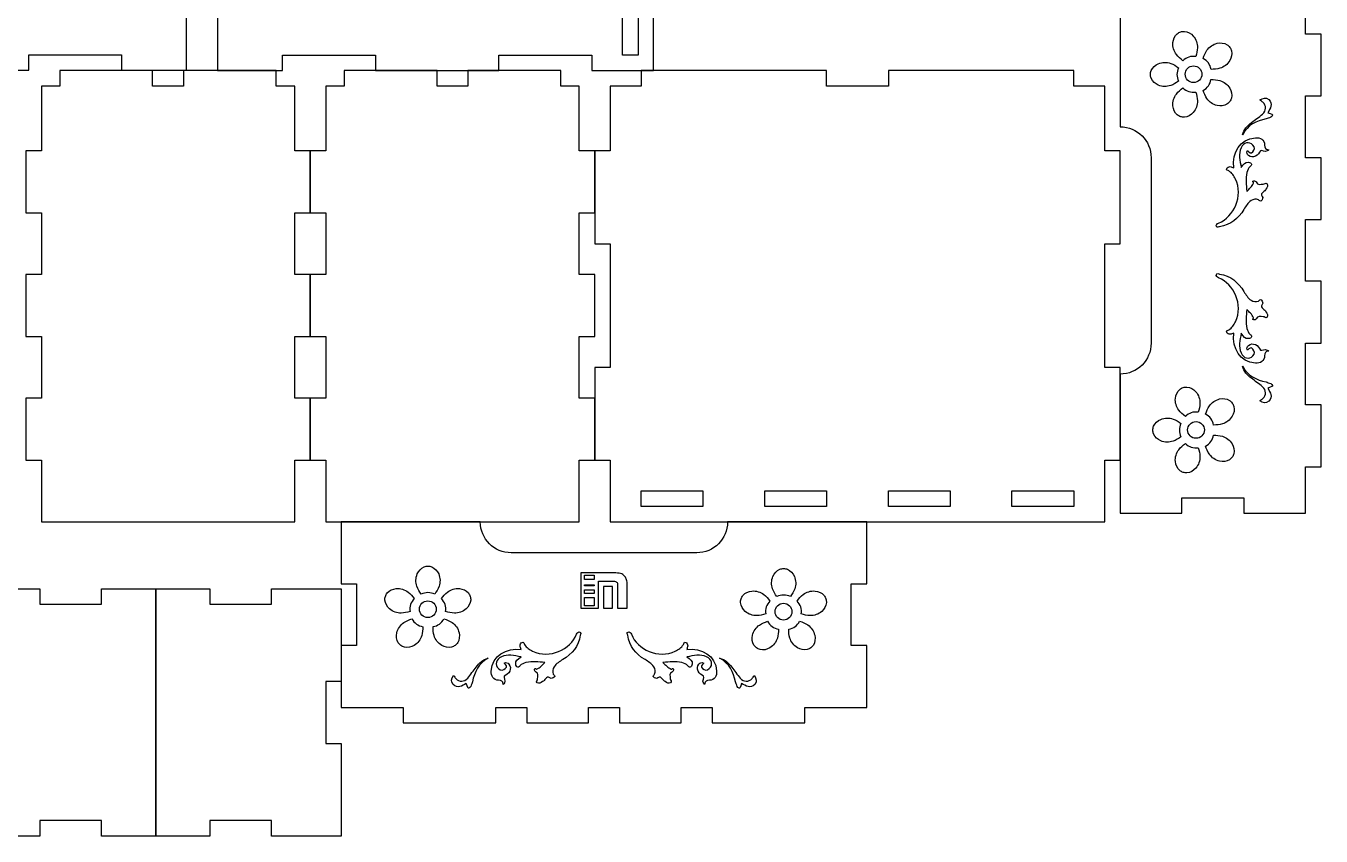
# Model space of a CAD drawing. Extents: x 0 to 3388, y 171 to 1702.
# Drawn here: x 2154 to 3342, y 356 to 1099 of the extents above; entities that cross this region are included whole.
import ezdxf

# ---------------------------------------------------------------- set-up
doc = ezdxf.new("R2010")
doc.units = 0
doc.layers.add('A0101_Printing', color=7, linetype='CONTINUOUS')

msp = doc.modelspace()

# ---------------------------------------------------------------- linework, layer by layer
at = {"layer": 'A0101_Printing', "color": 1}
for points in [[(1902.171952, 1569.917961), (1902.171952, 1058.015974), (1958.729951, 1058.015974), (1958.729951, 1072.189973), (2043.768949, 1072.189973), (2043.768949, 1058.015974), (2157.154946, 1058.015974), (2157.154946, 1072.189973), (2242.193944, 1072.189973), (2242.193944, 1058.015974), (2301.856942, 1058.015974), (2301.856942, 1138.803972), (2316.029942, 1138.803972), (2316.029942, 1309.006967), (2301.981942, 1309.006967), (2301.981942, 1365.699966), (2316.029942, 1365.699966), (2316.029942, 1422.392964), (2301.981942, 1422.392964), (2301.981942, 1479.085963), (2316.029942, 1479.085963)], [(2330.077942, 1478.770963), (2330.077942, 1422.076964), (2316.029942, 1422.076964), (2316.029942, 1365.384966), (2330.077942, 1365.384966), (2330.077942, 1308.691967), (2316.029942, 1308.691967), (2316.029942, 1138.487972), (2330.202942, 1138.487972), (2330.202942, 1057.700974), (2389.86594, 1057.700974), (2389.86594, 1071.873973), (2474.904938, 1071.873973), (2474.904938, 1057.700974), (2588.290935, 1057.700974), (2588.290935, 1071.873973), (2673.329933, 1071.873973), (2673.329933, 1057.700974), (2729.887932, 1057.700974), (2729.887932, 1568.148961)], [(3157.920021, 1133.735572), (3157.920021, 1006.176575)], [(3271.306018, 651.845584), (3327.999017, 651.845584), (3327.999017, 694.365583), (3342.172016, 694.365583), (3342.172016, 751.057581), (3327.999017, 751.057581), (3327.999017, 807.75058), (3342.172016, 807.75058), (3342.172016, 864.443578), (3327.999017, 864.443578), (3327.999017, 921.136577), (3342.172016, 921.136577), (3342.172016, 977.829576), (3327.999017, 977.829576), (3327.999017, 1034.522574), (3342.172016, 1034.522574), (3342.172016, 1091.215573), (3327.999017, 1091.215573), (3327.999017, 1133.735572)], [(3186.26702, 977.829576), (3186.26702, 807.75158)], [(3157.920021, 779.404581), (3157.920021, 651.845584), (3214.61302, 651.845584), (3214.61302, 666.018583), (3271.306018, 666.018583), (3271.306018, 651.845584)], [(2571.148236, 643.842384), (2571.148236, 643.842384), (2443.589239, 643.842384), (2443.589239, 587.149385), (2457.762239, 587.149385), (2457.762239, 530.456387), (2443.589239, 530.456387), (2443.589239, 473.763388), (2500.282237, 473.763388), (2500.282237, 459.590389), (2585.321235, 459.590389), (2585.321235, 473.763388), (2613.668235, 473.763388), (2613.668235, 459.590389), (2670.361233, 459.590389), (2670.361233, 473.763388), (2698.707233, 473.763388), (2698.707233, 459.590389), (2755.400231, 459.590389), (2755.400231, 473.763388), (2783.74723, 473.763388), (2783.74723, 459.590389), (2868.786228, 459.590389), (2868.786228, 473.763388), (2925.479227, 473.763388), (2925.479227, 530.456387), (2911.306227, 530.456387), (2911.306227, 587.149385), (2925.479227, 587.149385)], [(2925.479227, 587.149385), (2925.479227, 643.842384), (2797.92023, 643.842384), (2797.92023, 643.842384)], [(2769.573231, 615.496385), (2599.495235, 615.496385)]]:
    msp.add_lwpolyline(points, dxfattribs=at)
for points in [[(2701.676932, 1128.566972), (2715.849932, 1128.566972), (2715.849932, 1071.873973), (2701.676932, 1071.873973)], [(3209.46602, 1072.411573)], [(2401.07004, 1043.527474), (2384.06204, 1043.527474), (2384.06204, 1057.700474), (2299.023043, 1057.700474), (2299.023043, 1043.527474), (2270.676043, 1043.527474), (2270.676043, 1057.700474), (2185.637045, 1057.700474), (2185.637045, 1043.527474), (2168.629046, 1043.527474), (2168.629046, 983.999475), (2154.456046, 983.999475), (2154.456046, 927.307477), (2168.629046, 927.307477), (2168.629046, 870.614478), (2154.456046, 870.614478), (2154.456046, 813.92148), (2168.629046, 813.92148), (2168.629046, 757.228481), (2154.456046, 757.228481), (2154.456046, 700.535482), (2168.629046, 700.535482), (2168.629046, 643.842484), (2401.07004, 643.842484), (2401.07004, 700.535482), (2415.24304, 700.535482), (2415.24304, 757.228481), (2401.07004, 757.228481), (2401.07004, 813.92148), (2415.24304, 813.92148), (2415.24304, 870.614478), (2401.07004, 870.614478), (2401.07004, 927.307477), (2415.24304, 927.307477), (2415.24304, 983.999475), (2401.07004, 983.999475)], [(2661.857333, 1043.527474), (2644.849334, 1043.527474), (2644.849334, 1057.700474), (2559.810336, 1057.700474), (2559.810336, 1043.527474), (2531.463337, 1043.527474), (2531.463337, 1057.700474), (2446.424339, 1057.700474), (2446.424339, 1043.527474), (2429.416339, 1043.527474), (2429.416339, 983.999475), (2415.24334, 983.999475), (2415.24334, 927.307477), (2429.416339, 927.307477), (2429.416339, 870.614478), (2415.24334, 870.614478), (2415.24334, 813.92148), (2429.416339, 813.92148), (2429.416339, 757.228481), (2415.24334, 757.228481), (2415.24334, 700.535482), (2429.416339, 700.535482), (2429.416339, 643.842484), (2661.857333, 643.842484), (2661.857333, 700.535482), (2676.030333, 700.535482), (2676.030333, 757.228481), (2661.857333, 757.228481), (2661.857333, 813.92148), (2676.030333, 813.92148), (2676.030333, 870.614478), (2661.857333, 870.614478), (2661.857333, 927.307477), (2676.030333, 927.307477), (2676.030333, 983.999475), (2661.857333, 983.999475)], [(3143.746921, 1043.526974), (3115.400922, 1043.526974), (3115.400922, 1057.700974), (2945.321926, 1057.700974), (2945.321926, 1043.526974), (2888.628928, 1043.526974), (2888.628928, 1057.700974), (2718.549932, 1057.700974), (2718.549932, 1043.526974), (2690.203933, 1043.526974), (2690.203933, 983.999975), (2676.030933, 983.999975), (2676.030933, 898.960978), (2690.203933, 898.960978), (2690.203933, 785.57498), (2676.030933, 785.57498), (2676.030933, 700.534982), (2690.203933, 700.534982), (2690.203933, 643.841984), (3143.746921, 643.841984), (3143.746921, 700.534982), (3157.919921, 700.534982), (3157.919921, 785.57498), (3143.746921, 785.57498), (3143.746921, 898.960978), (3157.919921, 898.960978), (3157.919921, 983.999975), (3143.746921, 983.999975)], [(3233.976019, 1068.853573)], [(3232.904019, 1054.317574)], [(3241.211019, 1049.526574)], [(3192.90102, 1044.342574)], [(3213.41402, 1015.423575)], [(3278.247018, 1009.983575)], [(3246.156019, 914.855577)], [(3281.891018, 789.44258)], [(3278.247018, 775.597581)], [(3211.70102, 746.252581)], [(3236.212019, 742.693581)], [(3235.139019, 728.157582)], [(3195.13702, 718.183582)], [(3243.447019, 723.367582)], [(3215.65002, 689.264583)], [(2775.242931, 658.015984), (2718.549932, 658.015984), (2718.549932, 672.188983), (2775.242931, 672.188983)], [(2888.628928, 658.015984), (2831.935929, 658.015984), (2831.935929, 672.188983), (2888.628928, 672.188983)], [(3002.014925, 658.015984), (2945.321926, 658.015984), (2945.321926, 672.188983), (3002.014925, 672.188983)], [(3115.400922, 658.015984), (3058.707924, 658.015984), (3058.707924, 672.188983), (3115.400922, 672.188983)], [(2513.340237, 596.083385)], [(2273.510443, 355.719691), (2223.904444, 355.719691), (2223.904444, 369.892691), (2167.211446, 369.892691), (2167.211446, 355.719691), (2103.431447, 355.719691), (2103.431447, 440.759689), (2117.604447, 440.759689), (2117.604447, 497.451688), (2103.431447, 497.451688), (2103.431447, 582.491685), (2167.211446, 582.491685), (2167.211446, 568.318686), (2223.904444, 568.318686), (2223.904444, 582.491685), (2273.510443, 582.491685)], [(2273.510443, 582.491385), (2323.116442, 582.491385), (2323.116442, 568.318386), (2379.809441, 568.318386), (2379.809441, 582.491385), (2443.589439, 582.491385), (2443.589439, 497.451388), (2429.416439, 497.451388), (2429.416439, 440.759389), (2443.589439, 440.759389), (2443.589439, 355.719391), (2379.809441, 355.719391), (2379.809441, 369.892391), (2323.116442, 369.892391), (2323.116442, 355.719391), (2273.510443, 355.719391)], [(2839.499229, 593.847385)], [(2483.665238, 572.059386)], [(2541.102236, 579.518386)], [(2810.27323, 573.333386)], [(2515.325237, 563.762386)], [(2841.484229, 561.526386)], [(2888.509228, 569.823386)], [(2517.463237, 539.528387)], [(2662.783233, 539.864387)], [(2843.623229, 537.292387)], [(2535.773237, 530.613387)], [(2876.553228, 530.877387)], [(2563.874236, 497.051388)], [(2781.18423, 498.609388)], [(2822.889229, 494.865388)]]:
    msp.add_lwpolyline(points, close=True, dxfattribs=at)
at = {"layer": 'A0101_Printing', "color": 4}
for points in [[(2693.495933, 597.070985), (2663.273933, 597.070985), (2663.273933, 564.810986), (2679.399933, 564.810986), (2679.399933, 589.407985), (2693.187933, 589.407985)], [(2696.995933, 585.532985), (2696.995933, 564.810986), (2705.793932, 564.810986), (2705.793932, 585.886985)]]:
    msp.add_lwpolyline(points, dxfattribs=at)
for points in [[(2675.613933, 590.901985), (2666.689933, 590.901985), (2666.689933, 595.088985), (2675.613933, 595.088985)], [(2675.547933, 585.123985), (2666.623933, 585.123985), (2666.623933, 586.281985), (2675.547933, 586.281985)], [(2684.117933, 564.810986), (2692.277933, 564.810986), (2692.277933, 584.652985), (2684.117933, 584.652985)], [(2705.320932, 590.649985)], [(2675.547933, 578.277986), (2666.623933, 578.277986), (2666.623933, 581.473985), (2675.547933, 581.473985)], [(2675.547933, 567.022986), (2666.623933, 567.022986), (2666.623933, 574.423986), (2675.547933, 574.423986)]]:
    msp.add_lwpolyline(points, close=True, dxfattribs=at)
at = {"layer": 'A0101_Printing', "color": 1}
for points in [[(3210.30802, 1091.514573), (3211.21802, 1092.260573), (3212.28002, 1092.839573), (3213.41402, 1093.210573)], [(3213.41402, 1093.210573), (3214.54902, 1093.575573), (3215.75102, 1093.732573), (3216.92502, 1093.659573)], [(3216.92502, 1093.659573), (3220.014019, 1093.474573), (3222.912019, 1091.716573), (3224.984019, 1089.368573)], [(3209.46602, 1072.411573), (3207.18502, 1075.444573), (3205.93302, 1079.365573), (3206.30902, 1083.302573)], [(3206.30902, 1083.302573), (3206.60102, 1086.414573), (3207.91502, 1089.542573), (3210.30802, 1091.514573)], [(3224.984019, 1089.368573), (3227.602019, 1086.402573), (3228.894019, 1082.499573), (3228.832019, 1078.707573)], [(3237.487019, 1076.334573), (3239.660019, 1079.440573), (3243.002019, 1081.838573), (3246.867019, 1082.703573)], [(3246.867019, 1082.703573), (3249.916019, 1083.383573), (3253.298019, 1083.102573), (3255.909019, 1081.434573)], [(3255.909019, 1081.434573), (3256.898019, 1080.799573), (3257.780019, 1079.968573), (3258.487019, 1079.008573)], [(3215.49802, 1066.761573), (3213.30702, 1068.491573), (3211.11702, 1070.221573), (3209.46602, 1072.411573)], [(3227.271019, 1070.591573), (3222.878019, 1071.254573), (3218.66002, 1069.884573), (3215.49802, 1066.761573)], [(3228.832019, 1078.707573), (3228.787019, 1075.961573), (3228.029019, 1073.276573), (3227.271019, 1070.591573)], [(3233.976019, 1068.853573), (3234.942019, 1071.470573), (3235.908019, 1074.087573), (3237.487019, 1076.334573)], [(3259.998019, 1075.806573), (3260.779018, 1072.807573), (3259.998019, 1069.510573), (3258.409019, 1066.814573)], [(3258.487019, 1079.008573), (3259.184019, 1078.042573), (3259.701019, 1076.946573), (3259.998019, 1075.806573)], [(3185.66702, 1054.166574), (3185.67202, 1055.357574), (3185.89702, 1056.547574), (3186.32402, 1057.642574)], [(3186.32402, 1057.642574), (3187.45802, 1060.524573), (3190.02502, 1062.737573), (3192.90102, 1063.984573)], [(3192.90102, 1063.984573), (3196.52902, 1065.556573), (3200.64102, 1065.579573), (3204.23002, 1064.343573)], [(3204.23002, 1064.343573), (3206.82502, 1063.450573), (3209.14402, 1061.900573), (3211.46402, 1060.355573)], [(3211.46402, 1060.355573), (3209.47602, 1056.384574), (3209.47602, 1051.941574), (3211.46402, 1047.971574)], [(3217.53802, 1054.317574), (3217.53802, 1058.560574), (3220.978019, 1061.999573), (3225.221019, 1061.999573)], [(3225.221019, 1061.999573), (3229.464019, 1061.999573), (3232.904019, 1058.560574), (3232.904019, 1054.317574)], [(3241.250019, 1058.838574), (3240.531019, 1063.219573), (3237.919019, 1066.808573), (3233.976019, 1068.853573)], [(3249.456019, 1059.860574), (3246.827019, 1059.057574), (3244.041019, 1058.945574), (3241.250019, 1058.838574)], [(3258.409019, 1066.814573), (3256.392019, 1063.410573), (3253.078019, 1060.972573), (3249.456019, 1059.860574)], [(3186.32402, 1050.683574), (3185.89702, 1051.779574), (3185.67202, 1052.969574), (3185.66702, 1054.166574)], [(3192.90102, 1044.342574), (3190.02502, 1045.589574), (3187.45802, 1047.802574), (3186.32402, 1050.683574)], [(3211.46402, 1047.971574), (3209.14402, 1046.426574), (3206.82502, 1044.876574), (3204.23002, 1043.983574)], [(3225.221019, 1046.634574), (3220.978019, 1046.634574), (3217.53802, 1050.074574), (3217.53802, 1054.317574)], [(3232.904019, 1054.317574), (3232.904019, 1050.074574), (3229.464019, 1046.634574), (3225.221019, 1046.634574)], [(3233.938019, 1039.512574), (3237.881019, 1041.556574), (3240.493019, 1045.151574), (3241.211019, 1049.526574)], [(3241.211019, 1049.526574), (3244.003019, 1049.420574), (3246.789019, 1049.307574), (3249.417019, 1048.504574)], [(3249.417019, 1048.504574), (3253.040019, 1047.392574), (3256.354019, 1044.960574), (3258.370019, 1041.550574)], [(3204.23002, 1043.983574), (3200.64102, 1042.747574), (3196.52902, 1042.769574), (3192.90102, 1044.342574)], [(3206.30902, 1025.331574), (3205.93302, 1029.269574), (3207.18502, 1033.189574), (3209.46602, 1036.222574)], [(3209.46602, 1036.222574), (3211.11702, 1038.413574), (3213.30702, 1040.143574), (3215.49802, 1041.872574)], [(3215.49802, 1041.872574), (3218.66002, 1038.750574), (3222.878019, 1037.379574), (3227.271019, 1038.047574)], [(3227.271019, 1038.047574), (3228.029019, 1035.357574), (3228.787019, 1032.672574), (3228.832019, 1029.931574)], [(3237.448019, 1032.030574), (3235.870019, 1034.277574), (3234.904019, 1036.894574), (3233.938019, 1039.512574)], [(3258.370019, 1041.550574), (3259.960019, 1038.854574), (3260.741018, 1035.557574), (3259.960019, 1032.558574)], [(3285.863018, 1030.755574), (3288.814018, 1032.525574), (3291.661018, 1033.346574), (3294.118018, 1031.145574)], [(3210.30802, 1017.120575), (3207.91502, 1019.091575), (3206.60102, 1022.220574), (3206.30902, 1025.331574)], [(3228.832019, 1029.931574), (3228.894019, 1026.134574), (3227.602019, 1022.231574), (3224.984019, 1019.265575)], [(3246.828019, 1025.666574), (3242.964019, 1026.526574), (3239.622019, 1028.924574), (3237.448019, 1032.030574)], [(3255.871019, 1026.930574), (3253.259019, 1025.262574), (3249.878019, 1024.981574), (3246.828019, 1025.666574)], [(3258.449019, 1029.357574), (3257.741019, 1028.396574), (3256.859019, 1027.565574), (3255.871019, 1026.930574)], [(3259.960019, 1032.558574), (3259.662019, 1031.418574), (3259.146019, 1030.323574), (3258.449019, 1029.357574)], [(3288.761018, 1028.595574), (3287.960018, 1029.306574), (3287.041018, 1029.884574), (3285.863018, 1030.755574)], [(3288.423018, 1017.749575), (3292.072018, 1020.874574), (3292.097018, 1025.634574), (3288.761018, 1028.595574)], [(3294.118018, 1031.145574), (3298.655018, 1027.082574), (3295.240018, 1023.000574), (3293.429018, 1019.059575)], [(3213.41402, 1015.423575), (3212.28002, 1015.794575), (3211.21802, 1016.373575), (3210.30802, 1017.120575)], [(3216.92502, 1014.974575), (3215.75102, 1014.901575), (3214.54902, 1015.058575), (3213.41402, 1015.423575)], [(3224.984019, 1019.265575), (3222.912019, 1016.917575), (3220.014019, 1015.159575), (3216.92502, 1014.974575)], [(3291.932018, 1013.449575), (3282.707018, 1011.570575), (3274.760018, 1007.802575), (3270.216018, 998.873575)], [(3270.216018, 998.873575), (3271.384018, 1003.812575), (3274.544018, 1007.116575), (3278.247018, 1009.983575)], [(3278.247018, 1009.983575), (3281.622018, 1012.595575), (3285.187018, 1014.978575), (3288.423018, 1017.749575)], [(3293.705018, 1014.072575), (3293.139018, 1013.808575), (3292.541018, 1013.573575), (3291.932018, 1013.449575)], [(3293.429018, 1019.059575), (3296.838018, 1017.917575), (3297.827018, 1017.386575), (3297.569018, 1016.674575)], [(3297.569018, 1016.674575), (3296.944018, 1014.942575), (3295.134018, 1014.736575), (3293.705018, 1014.072575)], [(3157.920021, 1006.176575), (3173.576021, 1006.176575), (3186.26702, 993.484575), (3186.26702, 977.829576)], [(3262.245018, 968.674576), (3260.237018, 982.340575), (3267.730018, 995.251575), (3281.891018, 996.137575)], [(3268.780018, 986.823575), (3266.411018, 981.088575), (3267.426018, 975.311576), (3268.984018, 968.724576)], [(3279.685018, 989.415575), (3276.338018, 993.071575), (3270.881018, 991.909575), (3268.780018, 986.823575)], [(3279.674018, 983.288575), (3281.225018, 985.187575), (3281.624018, 987.298575), (3279.685018, 989.415575)], [(3281.891018, 996.137575), (3286.661018, 996.436575), (3290.237018, 994.301575), (3290.374018, 989.440575)], [(3290.374018, 989.440575), (3290.446018, 986.864575), (3290.923018, 985.334575), (3294.144018, 985.142575)], [(3268.984018, 968.724576), (3270.859018, 971.725576), (3272.333018, 974.245576), (3275.708018, 973.674576)], [(3275.550018, 979.859576), (3274.153018, 980.963575), (3273.729018, 982.383575), (3274.662018, 984.348575)], [(3274.662018, 984.348575), (3276.204018, 982.531575), (3277.816018, 981.014575), (3279.674018, 983.288575)], [(3281.999018, 979.102576), (3279.771018, 978.267576), (3277.511018, 978.312576), (3275.550018, 979.859576)], [(3286.670018, 984.178575), (3285.083018, 982.647575), (3284.425018, 980.010575), (3281.999018, 979.102576)], [(3292.835018, 984.121575), (3290.629018, 982.582575), (3287.686018, 985.158575), (3286.670018, 984.178575)], [(3294.144018, 985.142575), (3293.758018, 984.538575), (3293.244018, 984.406575), (3292.835018, 984.121575)], [(3257.593019, 965.691576), (3256.762019, 966.212576), (3254.948019, 966.061576), (3255.621019, 967.778576)], [(3255.621019, 967.778576), (3256.109019, 969.023576), (3257.458019, 969.623576), (3258.727019, 969.592576)], [(3263.697018, 958.185576), (3262.297018, 961.193576), (3260.487018, 963.876576), (3257.593019, 965.691576)], [(3258.727019, 969.592576), (3259.881019, 969.564576), (3261.022018, 969.015576), (3262.245018, 968.674576)], [(3274.104018, 964.275576), (3272.573018, 958.544576), (3273.774018, 952.812576), (3274.014018, 946.923576)], [(3277.090018, 969.853576), (3275.551018, 968.273576), (3274.672018, 966.398576), (3274.104018, 964.275576)], [(3275.708018, 973.674576), (3276.875018, 973.476576), (3278.011018, 972.946576), (3278.447018, 971.881576)], [(3278.447018, 971.881576), (3278.841018, 970.918576), (3277.668018, 970.446576), (3277.090018, 969.853576)], [(3248.224019, 917.926577), (3262.329018, 923.516577), (3270.938018, 942.625576), (3263.697018, 958.185576)], [(3274.014018, 946.923576), (3276.265018, 949.409576), (3279.018018, 951.338576), (3280.175018, 954.509576)], [(3280.175018, 954.509576), (3280.421018, 955.185576), (3278.627018, 956.207576), (3280.391018, 956.502576)], [(3280.391018, 956.502576), (3281.120018, 956.623576), (3282.470018, 956.130576), (3282.708018, 955.567576)], [(3282.708018, 955.567576), (3284.100018, 952.260576), (3286.726018, 953.648576), (3289.047018, 953.576576)], [(3289.047018, 953.576576), (3290.349018, 953.536576), (3291.751018, 955.432576), (3292.712018, 953.934576)], [(3292.712018, 953.934576), (3293.771018, 952.285576), (3292.535018, 950.536576), (3291.593018, 949.067576)], [(3278.065018, 938.460577), (3274.982018, 936.497577), (3273.170018, 933.481577), (3271.351018, 930.435577)], [(3284.853018, 939.221577), (3282.413018, 940.375576), (3280.195018, 939.815577), (3278.065018, 938.460577)], [(3287.593018, 938.431577), (3286.454018, 936.955577), (3285.732018, 938.805577), (3284.853018, 939.221577)], [(3289.119018, 946.246576), (3287.748018, 945.099576), (3286.746018, 944.167576), (3288.224018, 942.287576)], [(3288.224018, 942.287576), (3289.216018, 941.025576), (3288.376018, 939.447577), (3287.593018, 938.431577)], [(3291.593018, 949.067576), (3290.924018, 948.023576), (3290.069018, 947.041576), (3289.119018, 946.246576)], [(3271.351018, 930.435577), (3266.262018, 921.915577), (3259.220019, 916.050577), (3249.119019, 914.541577)], [(3246.156019, 914.855577), (3245.694019, 916.288577), (3246.700019, 917.321577), (3248.224019, 917.926577)], [(3249.119019, 914.541577), (3248.136019, 914.394577), (3246.643019, 913.345577), (3246.156019, 914.855577)], [(3248.224019, 867.654578), (3246.700019, 868.258578), (3245.694019, 869.291578), (3246.156019, 870.724578)], [(3246.156019, 870.724578), (3246.643019, 872.235578), (3248.136019, 871.186578), (3249.119019, 871.039578)], [(3263.697018, 827.395579), (3270.938018, 842.955579), (3262.329018, 862.063578), (3248.224019, 867.654578)], [(3249.119019, 871.039578), (3259.220019, 869.530578), (3266.262018, 863.665578), (3271.351018, 855.145579)], [(3271.351018, 855.145579), (3273.170018, 852.099579), (3274.982018, 849.083579), (3278.065018, 847.120579)], [(3278.065018, 847.120579), (3280.195018, 845.764579), (3282.413018, 845.204579), (3284.853018, 846.359579)], [(3284.853018, 846.359579), (3285.732018, 846.775579), (3286.454018, 848.625579), (3287.593018, 847.148579)], [(3288.224018, 843.293579), (3286.746018, 841.412579), (3287.748018, 840.480579), (3289.119018, 839.334579)], [(3287.593018, 847.148579), (3288.376018, 846.133579), (3289.216018, 844.555579), (3288.224018, 843.293579)], [(3274.014018, 838.656579), (3273.774018, 832.768579), (3272.573018, 827.036579), (3274.104018, 821.304579)], [(3280.175018, 831.071579), (3279.018018, 834.241579), (3276.265018, 836.170579), (3274.014018, 838.656579)], [(3289.047018, 832.004579), (3286.726018, 831.932579), (3284.100018, 833.319579), (3282.708018, 830.013579)], [(3292.712018, 831.646579), (3291.751018, 830.148579), (3290.349018, 832.044579), (3289.047018, 832.004579)], [(3289.119018, 839.334579), (3290.069018, 838.538579), (3290.924018, 837.557579), (3291.593018, 836.513579)], [(3291.593018, 836.513579), (3292.535018, 835.044579), (3293.771018, 833.295579), (3292.712018, 831.646579)], [(3255.621019, 817.80158), (3254.948019, 819.51958), (3256.762019, 819.36858), (3257.593019, 819.88958)], [(3257.593019, 819.88958), (3260.487018, 821.703579), (3262.297018, 824.387579), (3263.697018, 827.395579)], [(3274.104018, 821.304579), (3274.672018, 819.18258), (3275.551018, 817.30758), (3277.090018, 815.72758)], [(3280.391018, 829.078579), (3278.627018, 829.372579), (3280.421018, 830.394579), (3280.175018, 831.071579)], [(3282.708018, 830.013579), (3282.470018, 829.449579), (3281.120018, 828.957579), (3280.391018, 829.078579)], [(3186.26702, 807.75158), (3186.26702, 792.09558), (3173.576021, 779.404581), (3157.920021, 779.404581)], [(3258.727019, 815.98758), (3257.458019, 815.95658), (3256.109019, 816.55658), (3255.621019, 817.80158)], [(3262.245018, 816.90658), (3261.022018, 816.56558), (3259.881019, 816.01658), (3258.727019, 815.98758)], [(3281.891018, 789.44258), (3267.730018, 790.32858), (3260.237018, 803.24058), (3262.245018, 816.90658)], [(3268.984018, 816.85558), (3267.426018, 810.26858), (3266.411018, 804.49258), (3268.780018, 798.75758)], [(3275.708018, 811.90658), (3272.333018, 811.33558), (3270.859018, 813.85558), (3268.984018, 816.85558)], [(3278.447018, 813.69958), (3278.011018, 812.63358), (3276.875018, 812.10458), (3275.708018, 811.90658)], [(3277.090018, 815.72758), (3277.668018, 815.13458), (3278.841018, 814.66258), (3278.447018, 813.69958)], [(3268.780018, 798.75758), (3270.881018, 793.67158), (3276.338018, 792.50858), (3279.685018, 796.16558)], [(3274.662018, 801.23258), (3273.729018, 803.19658), (3274.153018, 804.61758), (3275.550018, 805.72058)], [(3279.674018, 802.29158), (3277.816018, 804.56658), (3276.204018, 803.04858), (3274.662018, 801.23258)], [(3275.550018, 805.72058), (3277.511018, 807.26858), (3279.771018, 807.31358), (3281.999018, 806.47858)], [(3279.685018, 796.16558), (3281.624018, 798.28258), (3281.225018, 800.39358), (3279.674018, 802.29158)], [(3290.374018, 796.14058), (3290.237018, 791.27958), (3286.661018, 789.14458), (3281.891018, 789.44258)], [(3281.999018, 806.47858), (3284.425018, 805.56958), (3285.083018, 802.93358), (3286.670018, 801.40158)], [(3286.670018, 801.40158), (3287.686018, 800.42158), (3290.629018, 802.99858), (3292.835018, 801.45958)], [(3294.144018, 800.43858), (3290.923018, 800.24558), (3290.446018, 798.71558), (3290.374018, 796.14058)], [(3292.835018, 801.45958), (3293.244018, 801.17458), (3293.758018, 801.04158), (3294.144018, 800.43858)], [(3278.247018, 775.597581), (3274.544018, 778.463581), (3271.384018, 781.76858), (3270.216018, 786.70758)], [(3270.216018, 786.70758), (3274.760018, 777.778581), (3282.707018, 774.009581), (3291.932018, 772.130581)], [(3288.423018, 767.831581), (3285.187018, 770.602581), (3281.622018, 772.984581), (3278.247018, 775.597581)], [(3291.932018, 772.130581), (3292.541018, 772.006581), (3293.139018, 771.771581), (3293.705018, 771.508581)], [(3208.54502, 757.142581), (3208.83702, 760.254581), (3210.15102, 763.383581), (3212.54402, 765.354581)], [(3212.54402, 765.354581), (3213.45402, 766.101581), (3214.51502, 766.680581), (3215.65002, 767.050581)], [(3215.65002, 767.050581), (3216.78502, 767.415581), (3217.98602, 767.573581), (3219.16002, 767.500581)], [(3219.16002, 767.500581), (3222.250019, 767.314581), (3225.148019, 765.556581), (3227.220019, 763.209581)], [(3227.220019, 763.209581), (3229.838019, 760.243581), (3231.129019, 756.339581), (3231.068019, 752.548581)], [(3288.761018, 756.985581), (3292.097018, 759.946581), (3292.072018, 764.705581), (3288.423018, 767.831581)], [(3297.569018, 768.906581), (3297.827018, 768.193581), (3296.838018, 767.662581), (3293.429018, 766.521581)], [(3293.429018, 766.521581), (3295.240018, 762.580581), (3298.655018, 758.498581), (3294.118018, 754.435581)], [(3293.705018, 771.508581), (3295.134018, 770.843581), (3296.944018, 770.638581), (3297.569018, 768.906581)], [(3211.70102, 746.252581), (3209.42102, 749.285581), (3208.16902, 753.205581), (3208.54502, 757.142581)], [(3231.068019, 752.548581), (3231.023019, 749.801581), (3230.265019, 747.117581), (3229.506019, 744.432581)], [(3236.212019, 742.693581), (3237.178019, 745.311581), (3238.144019, 747.928581), (3239.722019, 750.175581)], [(3239.722019, 750.175581), (3241.896019, 753.281581), (3245.238019, 755.679581), (3249.102019, 756.544581)], [(3249.102019, 756.544581), (3252.152019, 757.224581), (3255.533019, 756.943581), (3258.145019, 755.275581)], [(3258.145019, 755.275581), (3259.134019, 754.640581), (3260.015018, 753.809581), (3260.723018, 752.848581)], [(3262.234018, 749.647581), (3263.015018, 746.647581), (3262.234018, 743.350581), (3260.645018, 740.654581)], [(3260.723018, 752.848581), (3261.420018, 751.882581), (3261.936018, 750.787581), (3262.234018, 749.647581)], [(3285.863018, 754.825581), (3287.041018, 755.696581), (3287.960018, 756.274581), (3288.761018, 756.985581)], [(3294.118018, 754.435581), (3291.661018, 752.234581), (3288.814018, 753.055581), (3285.863018, 754.825581)], [(3188.55902, 731.483582), (3189.69402, 734.364582), (3192.26102, 736.577582), (3195.13702, 737.824582)], [(3195.13702, 737.824582), (3198.76502, 739.397582), (3202.87602, 739.419582), (3206.46502, 738.184582)], [(3206.46502, 738.184582), (3209.06002, 737.291582), (3211.38002, 735.741582), (3213.70002, 734.196582)], [(3217.73402, 740.601581), (3215.54302, 742.331581), (3213.35302, 744.061581), (3211.70102, 746.252581)], [(3229.506019, 744.432581), (3225.114019, 745.095581), (3220.896019, 743.724581), (3217.73402, 740.601581)], [(3243.485019, 732.679582), (3242.767019, 737.060582), (3240.155019, 740.649581), (3236.212019, 742.693581)], [(3260.645018, 740.654581), (3258.628019, 737.251582), (3255.314019, 734.813582), (3251.692019, 733.701582)], [(3187.90202, 728.006582), (3187.90802, 729.197582), (3188.13202, 730.388582), (3188.55902, 731.483582)], [(3188.55902, 724.524582), (3188.13202, 725.619582), (3187.90802, 726.810582), (3187.90202, 728.006582)], [(3195.13702, 718.183582), (3192.26102, 719.430582), (3189.69402, 721.643582), (3188.55902, 724.524582)], [(3213.70002, 734.196582), (3211.71202, 730.225582), (3211.71202, 725.782582), (3213.70002, 721.811582)], [(3219.77402, 728.157582), (3219.77402, 732.400582), (3223.214019, 735.840582), (3227.457019, 735.840582)], [(3227.457019, 720.475582), (3223.214019, 720.475582), (3219.77402, 723.914582), (3219.77402, 728.157582)], [(3227.457019, 735.840582), (3231.700019, 735.840582), (3235.139019, 732.400582), (3235.139019, 728.157582)], [(3235.139019, 728.157582), (3235.139019, 723.914582), (3231.700019, 720.475582), (3227.457019, 720.475582)], [(3251.692019, 733.701582), (3249.063019, 732.898582), (3246.277019, 732.785582), (3243.485019, 732.679582)], [(3206.46502, 717.823582), (3202.87602, 716.588582), (3198.76502, 716.610582), (3195.13702, 718.183582)], [(3213.70002, 721.811582), (3211.38002, 720.267582), (3209.06002, 718.716582), (3206.46502, 717.823582)], [(3211.70102, 710.063582), (3213.35302, 712.253582), (3215.54302, 713.983582), (3217.73402, 715.713582)], [(3217.73402, 715.713582), (3220.896019, 712.590582), (3225.114019, 711.220582), (3229.506019, 711.888582)], [(3236.173019, 713.352582), (3240.116019, 715.397582), (3242.728019, 718.991582), (3243.447019, 723.367582)], [(3239.684019, 705.871582), (3238.106019, 708.117582), (3237.140019, 710.735582), (3236.173019, 713.352582)], [(3243.447019, 723.367582), (3246.239019, 723.260582), (3249.025019, 723.148582), (3251.653019, 722.345582)], [(3251.653019, 722.345582), (3255.276019, 721.232582), (3258.590019, 718.800582), (3260.606018, 715.391582)], [(3260.606018, 715.391582), (3262.196018, 712.695582), (3262.976018, 709.398582), (3262.196018, 706.399582)], [(3208.54502, 699.172583), (3208.16902, 703.109582), (3209.42102, 707.030582), (3211.70102, 710.063582)], [(3231.068019, 703.772582), (3231.129019, 699.975583), (3229.838019, 696.071583), (3227.220019, 693.106583)], [(3229.506019, 711.888582), (3230.265019, 709.198582), (3231.023019, 706.513582), (3231.068019, 703.772582)], [(3249.064019, 699.507583), (3245.200019, 700.366582), (3241.858019, 702.765582), (3239.684019, 705.871582)], [(3258.107019, 700.771582), (3255.495019, 699.103583), (3252.114019, 698.822583), (3249.064019, 699.507583)], [(3260.685018, 703.197582), (3259.977019, 702.237582), (3259.095019, 701.405582), (3258.107019, 700.771582)], [(3262.196018, 706.399582), (3261.898018, 705.259582), (3261.381018, 704.163582), (3260.685018, 703.197582)], [(3212.54402, 690.960583), (3210.15102, 692.932583), (3208.83702, 696.060583), (3208.54502, 699.172583)], [(3215.65002, 689.264583), (3214.51502, 689.635583), (3213.45402, 690.213583), (3212.54402, 690.960583)], [(3219.16002, 688.815583), (3217.98602, 688.742583), (3216.78502, 688.899583), (3215.65002, 689.264583)], [(3227.220019, 693.106583), (3225.148019, 690.758583), (3222.250019, 689.000583), (3219.16002, 688.815583)], [(2599.495235, 615.496385), (2583.839235, 615.496385), (2571.148236, 628.187384), (2571.148236, 643.842384)], [(2797.92023, 643.842384), (2797.92023, 628.187384), (2785.22823, 615.496385), (2769.573231, 615.496385)], [(2512.980237, 584.754385), (2511.745237, 588.343385), (2511.767237, 592.454385), (2513.340237, 596.083385)], [(2513.340237, 596.083385), (2514.587237, 598.958385), (2516.800237, 601.525385), (2519.681237, 602.660385)], [(2519.681237, 602.660385), (2520.776237, 603.087385), (2521.967237, 603.311385), (2523.158237, 603.317385)], [(2523.158237, 603.317385), (2524.354237, 603.311385), (2525.545237, 603.087385), (2526.640237, 602.660385)], [(2526.640237, 602.660385), (2529.522237, 601.525385), (2531.735237, 598.958385), (2532.982237, 596.083385)], [(2532.982237, 596.083385), (2534.554237, 592.454385), (2534.577237, 588.343385), (2533.341237, 584.754385)], [(2839.499229, 593.847385), (2840.746229, 596.722385), (2842.959229, 599.289385), (2845.841229, 600.424385)], [(2845.841229, 600.424385), (2846.936229, 600.851385), (2848.127229, 601.075385), (2849.317229, 601.081385)], [(2849.317229, 601.081385), (2850.514229, 601.075385), (2851.705229, 600.851385), (2852.800229, 600.424385)], [(2852.800229, 600.424385), (2855.681229, 599.289385), (2857.894229, 596.722385), (2859.141229, 593.847385)], [(2485.810238, 578.675386), (2487.782238, 581.068385), (2490.910238, 582.382385), (2494.022238, 582.674385)], [(2494.022238, 582.674385), (2497.959238, 583.051385), (2501.880237, 581.798385), (2504.913237, 579.518386)], [(2516.968237, 577.519386), (2515.424237, 579.839386), (2513.874237, 582.159385), (2512.980237, 584.754385)], [(2533.341237, 584.754385), (2532.448237, 582.159385), (2530.898237, 579.839386), (2529.353237, 577.519386)], [(2541.102236, 579.518386), (2544.135236, 581.798385), (2548.055236, 583.051385), (2551.992236, 582.674385)], [(2551.992236, 582.674385), (2555.104236, 582.382385), (2558.233236, 581.068385), (2560.204236, 578.675386)], [(2839.140229, 582.518385), (2837.904229, 586.107385), (2837.927229, 590.218385), (2839.499229, 593.847385)], [(2843.128229, 575.283386), (2841.583229, 577.603386), (2840.033229, 579.923386), (2839.140229, 582.518385)], [(2859.500229, 582.518385), (2858.607229, 579.923386), (2857.057229, 577.603386), (2855.513229, 575.283386)], [(2859.141229, 593.847385), (2860.714228, 590.218385), (2860.736228, 586.107385), (2859.500229, 582.518385)], [(2483.665238, 572.059386), (2483.592238, 573.233386), (2483.749238, 574.435386), (2484.114238, 575.569386)], [(2487.956238, 563.999386), (2485.608238, 566.071386), (2483.850238, 568.969386), (2483.665238, 572.059386)], [(2484.114238, 575.569386), (2484.485238, 576.704386), (2485.063238, 577.765386), (2485.810238, 578.675386)], [(2504.913237, 579.518386), (2507.103237, 577.866386), (2508.833237, 575.676386), (2510.563237, 573.485386)], [(2510.563237, 573.485386), (2507.440237, 570.323386), (2506.070237, 566.105386), (2506.732237, 561.713386)], [(2515.325237, 563.762386), (2515.325237, 568.005386), (2518.764237, 571.445386), (2523.007237, 571.445386)], [(2529.353237, 577.519386), (2525.382237, 579.508386), (2520.939237, 579.508386), (2516.968237, 577.519386)], [(2523.007237, 571.445386), (2527.250237, 571.445386), (2530.690237, 568.005386), (2530.690237, 563.762386)], [(2535.451237, 573.485386), (2537.181237, 575.676386), (2538.911237, 577.866386), (2541.102236, 579.518386)], [(2539.276237, 561.713386), (2539.945237, 566.105386), (2538.574237, 570.323386), (2535.451237, 573.485386)], [(2562.350236, 572.059386), (2562.164236, 568.969386), (2560.406236, 566.071386), (2558.059236, 563.999386)], [(2560.204236, 578.675386), (2560.951236, 577.765386), (2561.530236, 576.704386), (2561.900236, 575.569386)], [(2561.900236, 575.569386), (2562.265236, 574.435386), (2562.423236, 573.233386), (2562.350236, 572.059386)], [(2809.82423, 569.823386), (2809.75123, 570.997386), (2809.90823, 572.199386), (2810.27323, 573.333386)], [(2810.27323, 573.333386), (2810.64423, 574.468386), (2811.22323, 575.530386), (2811.97023, 576.439386)], [(2811.97023, 576.439386), (2813.94123, 578.832386), (2817.07023, 580.146385), (2820.181229, 580.438385)], [(2820.181229, 580.438385), (2824.119229, 580.815385), (2828.039229, 579.562386), (2831.072229, 577.282386)], [(2831.072229, 577.282386), (2833.262229, 575.631386), (2834.992229, 573.440386), (2836.722229, 571.250386)], [(2836.722229, 571.250386), (2833.600229, 568.087386), (2832.229229, 563.869386), (2832.892229, 559.477386)], [(2855.513229, 575.283386), (2851.541229, 577.272386), (2847.099229, 577.272386), (2843.128229, 575.283386)], [(2861.611228, 571.250386), (2863.341228, 573.440386), (2865.071228, 575.631386), (2867.261228, 577.282386)], [(2865.436228, 559.477386), (2866.104228, 563.869386), (2864.734228, 568.087386), (2861.611228, 571.250386)], [(2867.261228, 577.282386), (2870.294228, 579.562386), (2874.215228, 580.815385), (2878.152228, 580.438385)], [(2878.152228, 580.438385), (2881.263228, 580.146385), (2884.392228, 578.832386), (2886.363228, 576.439386)], [(2886.363228, 576.439386), (2887.111228, 575.530386), (2887.689228, 574.468386), (2888.060228, 573.333386)], [(2888.060228, 573.333386), (2888.425228, 572.199386), (2888.582228, 570.997386), (2888.509228, 569.823386)], [(2498.616238, 560.151386), (2494.825238, 560.089386), (2490.921238, 561.381386), (2487.956238, 563.999386)], [(2506.732237, 561.713386), (2504.048237, 560.954386), (2501.363237, 560.196386), (2498.616238, 560.151386)], [(2523.007237, 556.080386), (2518.764237, 556.080386), (2515.325237, 559.519386), (2515.325237, 563.762386)], [(2530.690237, 563.762386), (2530.690237, 559.519386), (2527.250237, 556.080386), (2523.007237, 556.080386)], [(2547.392236, 560.151386), (2544.651236, 560.196386), (2541.967236, 560.954386), (2539.276237, 561.713386)], [(2558.059236, 563.999386), (2555.093236, 561.381386), (2551.189236, 560.089386), (2547.392236, 560.151386)], [(2814.11523, 561.763386), (2811.76723, 563.835386), (2810.00923, 566.734386), (2809.82423, 569.823386)], [(2824.776229, 557.916386), (2820.984229, 557.854386), (2817.08123, 559.146386), (2814.11523, 561.763386)], [(2832.892229, 559.477386), (2830.207229, 558.719386), (2827.522229, 557.960386), (2824.776229, 557.916386)], [(2841.484229, 561.526386), (2841.484229, 565.769386), (2844.924229, 569.209386), (2849.166229, 569.209386)], [(2849.166229, 553.844386), (2844.924229, 553.844386), (2841.484229, 557.284386), (2841.484229, 561.526386)], [(2849.166229, 569.209386), (2853.409229, 569.209386), (2856.849229, 565.769386), (2856.849229, 561.526386)], [(2856.849229, 561.526386), (2856.849229, 557.284386), (2853.409229, 553.844386), (2849.166229, 553.844386)], [(2873.552228, 557.916386), (2870.811228, 557.960386), (2868.126228, 558.719386), (2865.436228, 559.477386)], [(2884.218228, 561.763386), (2881.252228, 559.146386), (2877.349228, 557.854386), (2873.552228, 557.916386)], [(2888.509228, 569.823386), (2888.324228, 566.734386), (2886.566228, 563.835386), (2884.218228, 561.763386)], [(2494.620238, 542.117386), (2495.485238, 545.981386), (2497.884238, 549.323386), (2500.989237, 551.497386)], [(2500.989237, 551.497386), (2503.236237, 553.075386), (2505.854237, 554.041386), (2508.471237, 555.007386)], [(2508.471237, 555.007386), (2510.516237, 551.064386), (2514.105237, 548.452386), (2518.486237, 547.734386)], [(2518.486237, 547.734386), (2518.379237, 544.942386), (2518.267237, 542.156386), (2517.463237, 539.528387)], [(2527.797237, 547.772386), (2532.173237, 548.491386), (2535.768237, 551.103386), (2537.812237, 555.046386)], [(2528.820237, 539.566387), (2528.017237, 542.195386), (2527.904237, 544.980386), (2527.797237, 547.772386)], [(2537.812237, 555.046386), (2540.429236, 554.080386), (2543.047236, 553.114386), (2545.293236, 551.535386)], [(2545.293236, 551.535386), (2548.400236, 549.362386), (2550.798236, 546.020386), (2551.657236, 542.155386)], [(2820.780229, 539.881387), (2821.645229, 543.745386), (2824.043229, 547.087386), (2827.149229, 549.261386)], [(2827.149229, 549.261386), (2829.396229, 550.839386), (2832.013229, 551.805386), (2834.631229, 552.771386)], [(2834.631229, 552.771386), (2836.675229, 548.828386), (2840.264229, 546.217386), (2844.645229, 545.498386)], [(2853.957229, 545.536386), (2858.332229, 546.255386), (2861.927228, 548.867386), (2863.971228, 552.810386)], [(2863.971228, 552.810386), (2866.589228, 551.844386), (2869.206228, 550.878386), (2871.453228, 549.299386)], [(2871.453228, 549.299386), (2874.559228, 547.126386), (2876.957228, 543.784386), (2877.817228, 539.919387)], [(2495.890238, 533.074387), (2494.221238, 535.686387), (2493.941238, 539.067387), (2494.620238, 542.117386)], [(2517.463237, 539.528387), (2516.351237, 535.905387), (2513.914237, 532.591387), (2510.510237, 530.574387)], [(2535.773237, 530.613387), (2532.364237, 532.629387), (2529.932237, 535.943387), (2528.820237, 539.566387)], [(2551.657236, 542.155386), (2552.342236, 539.105387), (2552.061236, 535.724387), (2550.394236, 533.112387)], [(2619.139235, 525.286387), (2634.699234, 518.046387), (2653.807234, 526.655387), (2659.398234, 540.759386)], [(2662.783233, 539.864387), (2661.274233, 529.763387), (2655.409234, 522.721387), (2646.889234, 517.632387)], [(2659.398234, 540.759386), (2660.002233, 542.284386), (2661.035233, 543.290386), (2662.468233, 542.827386)], [(2662.468233, 542.827386), (2663.979233, 542.340386), (2662.930233, 540.847386), (2662.783233, 539.864387)], [(2706.285232, 539.864387), (2706.138232, 540.847386), (2705.089232, 542.340386), (2706.599232, 542.827386)], [(2722.179232, 517.632387), (2713.659232, 522.721387), (2707.794232, 529.763387), (2706.285232, 539.864387)], [(2706.599232, 542.827386), (2708.032232, 543.290386), (2709.065232, 542.284386), (2709.670232, 540.759386)], [(2709.670232, 540.759386), (2715.260232, 526.655387), (2734.369232, 518.046387), (2749.929231, 525.286387)], [(2822.049229, 530.838387), (2820.381229, 533.450387), (2820.100229, 536.831387), (2820.780229, 539.881387)], [(2843.623229, 537.292387), (2842.511229, 533.669387), (2840.073229, 530.355387), (2836.669229, 528.339387)], [(2844.645229, 545.498386), (2844.538229, 542.706386), (2844.426229, 539.920387), (2843.623229, 537.292387)], [(2854.979229, 537.330387), (2854.176229, 539.959387), (2854.064229, 542.745386), (2853.957229, 545.536386)], [(2861.933228, 528.377387), (2858.523229, 530.394387), (2856.091229, 533.707387), (2854.979229, 537.330387)], [(2877.817228, 539.919387), (2878.502228, 536.870387), (2878.221228, 533.488387), (2876.553228, 530.877387)], [(2498.316238, 530.496387), (2497.356238, 531.204387), (2496.524238, 532.085387), (2495.890238, 533.074387)], [(2501.518237, 528.985387), (2500.377237, 529.283387), (2499.282238, 529.799387), (2498.316238, 530.496387)], [(2510.510237, 530.574387), (2507.814237, 528.985387), (2504.517237, 528.204387), (2501.518237, 528.985387)], [(2544.766236, 529.023387), (2541.766236, 528.243387), (2538.469237, 529.023387), (2535.773237, 530.613387)], [(2547.967236, 530.534387), (2547.001236, 529.838387), (2545.906236, 529.321387), (2544.766236, 529.023387)], [(2550.394236, 533.112387), (2549.759236, 532.124387), (2548.927236, 531.242387), (2547.967236, 530.534387)], [(2581.186235, 507.092387), (2582.072235, 521.253387), (2594.984235, 528.746387), (2608.650235, 526.738387)], [(2607.731235, 530.256387), (2607.700235, 531.525387), (2608.300235, 532.874387), (2609.545235, 533.362387)], [(2608.650235, 526.738387), (2608.309235, 527.961387), (2607.760235, 529.102387), (2607.731235, 530.256387)], [(2609.545235, 533.362387), (2611.263235, 534.035387), (2611.112235, 532.222387), (2611.633235, 531.391387)], [(2611.633235, 531.391387), (2613.447235, 528.496387), (2616.131235, 526.686387), (2619.139235, 525.286387)], [(2749.929231, 525.286387), (2752.937231, 526.686387), (2755.621231, 528.496387), (2757.435231, 531.391387)], [(2757.435231, 531.391387), (2757.956231, 532.222387), (2757.805231, 534.035387), (2759.522231, 533.362387)], [(2759.522231, 533.362387), (2760.767231, 532.874387), (2761.367231, 531.525387), (2761.336231, 530.256387)], [(2761.336231, 530.256387), (2761.308231, 529.102387), (2760.759231, 527.961387), (2760.418231, 526.738387)], [(2760.418231, 526.738387), (2774.084231, 528.746387), (2786.99623, 521.253387), (2787.88223, 507.092387)], [(2824.476229, 528.260387), (2823.515229, 528.968387), (2822.684229, 529.850387), (2822.049229, 530.838387)], [(2827.677229, 526.749387), (2826.537229, 527.047387), (2825.442229, 527.564387), (2824.476229, 528.260387)], [(2836.669229, 528.339387), (2833.973229, 526.749387), (2830.676229, 525.969387), (2827.677229, 526.749387)], [(2870.925228, 526.788387), (2867.926228, 526.007387), (2864.629228, 526.788387), (2861.933228, 528.377387)], [(2874.126228, 528.299387), (2873.160228, 527.602387), (2872.065228, 527.085387), (2870.925228, 526.788387)], [(2876.553228, 530.877387), (2875.918228, 529.888387), (2875.087228, 529.006387), (2874.126228, 528.299387)], [(2559.575236, 500.561387), (2562.346236, 503.796387), (2564.728236, 507.362387), (2567.341236, 510.736387)], [(2578.451236, 518.768387), (2569.522236, 514.224387), (2565.753236, 506.276387), (2563.874236, 497.051388)], [(2567.341236, 510.736387), (2570.207236, 514.439387), (2573.512236, 517.600387), (2578.451236, 518.768387)], [(2590.501235, 520.203387), (2585.415235, 518.103387), (2584.252235, 512.645387), (2587.909235, 509.298387)], [(2608.599235, 519.999387), (2602.012235, 521.558387), (2596.236235, 522.572387), (2590.501235, 520.203387)], [(2592.976235, 514.321387), (2594.940235, 515.255387), (2596.361235, 514.830387), (2597.464235, 513.433387)], [(2594.035235, 509.309387), (2596.310235, 511.167387), (2594.792235, 512.779387), (2592.976235, 514.321387)], [(2597.464235, 513.433387), (2599.012235, 511.473387), (2599.057235, 509.213387), (2598.222235, 506.984387)], [(2603.650235, 513.276387), (2603.079235, 516.650387), (2605.599235, 518.125387), (2608.599235, 519.999387)], [(2605.443235, 510.537387), (2604.377235, 510.972387), (2603.848235, 512.109387), (2603.650235, 513.276387)], [(2607.471235, 511.894387), (2606.878235, 511.315387), (2606.406235, 510.143387), (2605.443235, 510.537387)], [(2613.049235, 514.879387), (2610.926235, 514.312387), (2609.051235, 513.432387), (2607.471235, 511.894387)], [(2630.400234, 514.969387), (2624.512234, 515.209387), (2618.780235, 516.410387), (2613.049235, 514.879387)], [(2622.815234, 508.809387), (2625.985234, 509.965387), (2627.914234, 512.718387), (2630.400234, 514.969387)], [(2638.864234, 510.918387), (2637.508234, 508.788387), (2636.948234, 506.570387), (2638.103234, 504.130387)], [(2646.889234, 517.632387), (2643.843234, 515.813387), (2640.827234, 514.002387), (2638.864234, 510.918387)], [(2730.204232, 510.918387), (2728.241232, 514.002387), (2725.225232, 515.813387), (2722.179232, 517.632387)], [(2730.965232, 504.130387), (2732.119232, 506.570387), (2731.559232, 508.788387), (2730.204232, 510.918387)], [(2756.019231, 514.879387), (2750.288231, 516.410387), (2744.556231, 515.209387), (2738.667232, 514.969387)], [(2738.667232, 514.969387), (2741.154231, 512.718387), (2743.082231, 509.965387), (2746.253231, 508.809387)], [(2761.597231, 511.894387), (2760.017231, 513.432387), (2758.142231, 514.312387), (2756.019231, 514.879387)], [(2778.567231, 520.203387), (2772.832231, 522.572387), (2767.055231, 521.558387), (2760.468231, 519.999387)], [(2760.468231, 519.999387), (2763.469231, 518.125387), (2765.989231, 516.650387), (2765.417231, 513.276387)], [(2763.625231, 510.537387), (2762.662231, 510.143387), (2762.190231, 511.315387), (2761.597231, 511.894387)], [(2765.417231, 513.276387), (2765.220231, 512.109387), (2764.690231, 510.972387), (2763.625231, 510.537387)], [(2770.846231, 506.984387), (2770.011231, 509.213387), (2770.056231, 511.473387), (2771.603231, 513.433387)], [(2771.603231, 513.433387), (2772.707231, 514.830387), (2774.127231, 515.255387), (2776.092231, 514.321387)], [(2776.092231, 514.321387), (2774.275231, 512.779387), (2772.758231, 511.167387), (2775.032231, 509.309387)], [(2781.15923, 509.298387), (2784.81523, 512.645387), (2783.65323, 518.103387), (2778.567231, 520.203387)], [(2805.19323, 497.051388), (2803.31423, 506.276387), (2799.54623, 514.224387), (2790.61723, 518.768387)], [(2790.61723, 518.768387), (2795.55623, 517.600387), (2798.86023, 514.439387), (2801.72723, 510.736387)], [(2801.72723, 510.736387), (2804.33923, 507.362387), (2806.72223, 503.796387), (2809.49323, 500.561387)], [(2546.179236, 494.865388), (2543.978236, 497.322388), (2544.799236, 500.170387), (2546.569236, 503.121387)], [(2546.569236, 503.121387), (2547.440236, 501.943387), (2548.018236, 501.024387), (2548.729236, 500.223387)], [(2548.729236, 500.223387), (2551.690236, 496.887388), (2556.449236, 496.912388), (2559.575236, 500.561387)], [(2587.884235, 498.609388), (2583.023235, 498.746388), (2580.888235, 502.323387), (2581.186235, 507.092387)], [(2587.909235, 509.298387), (2590.026235, 507.360387), (2592.137235, 507.758387), (2594.035235, 509.309387)], [(2593.145235, 502.313387), (2592.165235, 501.298387), (2594.742235, 498.354388), (2593.203235, 496.148388)], [(2598.222235, 506.984387), (2597.313235, 504.559387), (2594.677235, 503.901387), (2593.145235, 502.313387)], [(2621.757234, 506.276387), (2621.194234, 506.513387), (2620.700234, 507.863387), (2620.822234, 508.592387)], [(2620.822234, 508.592387), (2621.116234, 510.356387), (2622.138234, 508.562387), (2622.815234, 508.809387)], [(2623.748234, 499.936388), (2623.676234, 502.258387), (2625.063234, 504.883387), (2621.757234, 506.276387)], [(2623.390234, 496.271388), (2621.892234, 497.233388), (2623.788234, 498.635388), (2623.748234, 499.936388)], [(2631.078234, 499.865388), (2630.282234, 498.914388), (2629.301234, 498.059388), (2628.257234, 497.390388)], [(2635.037234, 500.759387), (2633.156234, 502.237387), (2632.225234, 501.235387), (2631.078234, 499.865388)], [(2638.892234, 501.390387), (2637.877234, 500.607387), (2636.299234, 499.767388), (2635.037234, 500.759387)], [(2638.103234, 504.130387), (2638.519234, 503.251387), (2640.369234, 502.530387), (2638.892234, 501.390387)], [(2730.176232, 501.390387), (2728.699232, 502.530387), (2730.549232, 503.251387), (2730.965232, 504.130387)], [(2734.031232, 500.759387), (2732.769232, 499.767388), (2731.191232, 500.607387), (2730.176232, 501.390387)], [(2737.990232, 499.865388), (2736.843232, 501.235387), (2735.911232, 502.237387), (2734.031232, 500.759387)], [(2740.811231, 497.390388), (2739.767232, 498.059388), (2738.785232, 498.914388), (2737.990232, 499.865388)], [(2747.311231, 506.276387), (2744.004231, 504.883387), (2745.392231, 502.258387), (2745.320231, 499.936388)], [(2745.320231, 499.936388), (2745.280231, 498.635388), (2747.176231, 497.233388), (2745.678231, 496.271388)], [(2746.253231, 508.809387), (2746.929231, 508.562387), (2747.951231, 510.356387), (2748.246231, 508.592387)], [(2748.246231, 508.592387), (2748.367231, 507.863387), (2747.874231, 506.513387), (2747.311231, 506.276387)], [(2775.922231, 502.313387), (2774.391231, 503.901387), (2771.754231, 504.559387), (2770.846231, 506.984387)], [(2775.865231, 496.148388), (2774.326231, 498.354388), (2776.903231, 501.298387), (2775.922231, 502.313387)], [(2775.032231, 509.309387), (2776.931231, 507.758387), (2779.041231, 507.360387), (2781.15923, 509.298387)], [(2787.88223, 507.092387), (2788.18023, 502.323387), (2786.04523, 498.746388), (2781.18423, 498.609388)], [(2809.49323, 500.561387), (2812.61823, 496.912388), (2817.37823, 496.887388), (2820.339229, 500.223387)], [(2820.339229, 500.223387), (2821.050229, 501.024387), (2821.628229, 501.943387), (2822.499229, 503.121387)], [(2822.499229, 503.121387), (2824.269229, 500.170387), (2825.090229, 497.322388), (2822.889229, 494.865388)], [(2558.265236, 495.554388), (2554.324236, 493.743388), (2550.242236, 490.328388), (2546.179236, 494.865388)], [(2560.650236, 491.414388), (2559.937236, 491.157388), (2559.406236, 492.145388), (2558.265236, 495.554388)], [(2563.252236, 495.278388), (2562.587236, 493.849388), (2562.382236, 492.040388), (2560.650236, 491.414388)], [(2563.874236, 497.051388), (2563.750236, 496.443388), (2563.515236, 495.844388), (2563.252236, 495.278388)], [(2592.182235, 494.839388), (2591.989235, 498.061388), (2590.459235, 498.537388), (2587.884235, 498.609388)], [(2593.203235, 496.148388), (2592.918235, 495.740388), (2592.785235, 495.225388), (2592.182235, 494.839388)], [(2628.257234, 497.390388), (2626.788234, 496.449388), (2625.039234, 495.213388), (2623.390234, 496.271388)], [(2745.678231, 496.271388), (2744.029231, 495.213388), (2742.280231, 496.449388), (2740.811231, 497.390388)], [(2776.886231, 494.839388), (2776.282231, 495.225388), (2776.150231, 495.740388), (2775.865231, 496.148388)], [(2781.18423, 498.609388), (2778.608231, 498.537388), (2777.078231, 498.061388), (2776.886231, 494.839388)], [(2805.81623, 495.278388), (2805.55223, 495.844388), (2805.31723, 496.443388), (2805.19323, 497.051388)], [(2808.41823, 491.414388), (2806.68623, 492.040388), (2806.48023, 493.849388), (2805.81623, 495.278388)], [(2810.80323, 495.554388), (2809.66123, 492.145388), (2809.13023, 491.157388), (2808.41823, 491.414388)], [(2822.889229, 494.865388), (2818.82523, 490.328388), (2814.74423, 493.743388), (2810.80323, 495.554388)]]:
    msp.add_open_spline(points, degree=3, dxfattribs=at)
at = {"layer": 'A0101_Printing', "color": 4}
for points in [[(2699.810933, 596.502985), (2698.264933, 596.880985), (2696.159933, 597.070985), (2693.495933, 597.070985)], [(2703.759932, 593.853985), (2702.624932, 595.256985), (2701.307932, 596.139985), (2699.810933, 596.502985)], [(2693.187933, 589.407985), (2693.944933, 589.407985), (2694.555933, 589.348985), (2695.020933, 589.229985)], [(2695.020933, 589.229985), (2695.485933, 589.111985), (2695.868933, 588.910985), (2696.167933, 588.627985)], [(2696.167933, 588.627985), (2696.482933, 588.328985), (2696.699933, 587.957985), (2696.818933, 587.517985)], [(2696.818933, 587.517985), (2696.936933, 587.075985), (2696.995933, 586.414985), (2696.995933, 585.532985)], [(2705.320932, 590.649985), (2705.005932, 591.886985), (2704.484932, 592.954985), (2703.759932, 593.853985)], [(2705.793932, 585.886985), (2705.793932, 587.823985), (2705.635932, 589.411985), (2705.320932, 590.649985)]]:
    msp.add_open_spline(points, degree=3, dxfattribs=at)

doc.saveas('drawing.dxf')
